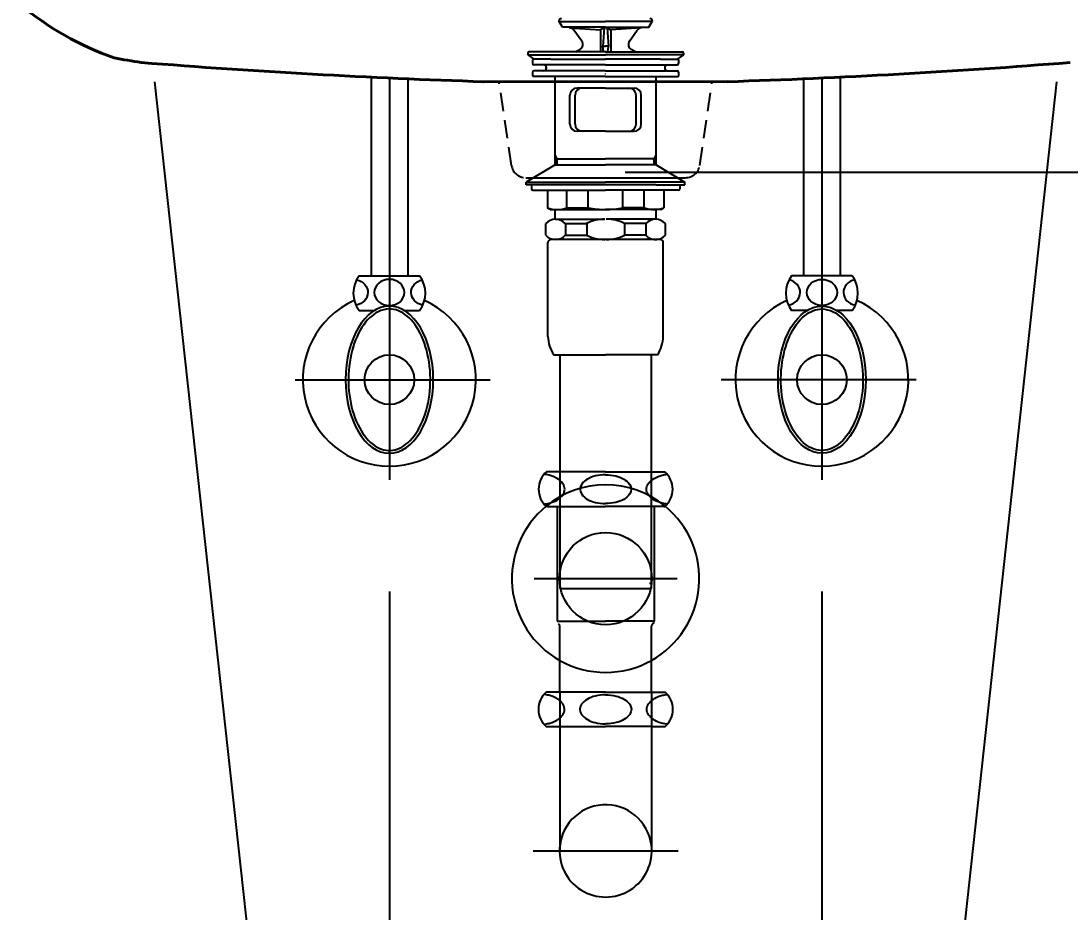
# Model space of a CAD drawing. Extents: x 60939 to 63364, y 58078 to 61508.
# Drawn here: x 61501.1 to 61864.9, y 59300.5 to 59609.4 of the extents above; entities that cross this region are included whole.
import ezdxf

# ---------------------------------------------------------------- set-up
doc = ezdxf.new("R2010")
doc.units = 0
doc.header["$MEASUREMENT"] = 0
doc.linetypes.add('DASHED2', pattern=[9.525, 6.35, -3.175])
doc.layers.get('Defpoints').update_dxf_attribs({"linetype": 'CONTINUOUS'})
for name, color, linetype in [('3', 3, 'CONTINUOUS'), ('4', 3, 'CONTINUOUS'), ('6', 6, 'CONTINUOUS'), ('7', 7, 'CONTINUOUS'), ('Dim', 4, 'CONTINUOUS'), ('LINE', 7, 'CONTINUOUS'), ('내부선', 7, 'DASHED2')]:
    doc.layers.add(name, color=color, linetype=linetype)
doc.layers.add('OUT-LINE', color=132, linetype='CONTINUOUS', lineweight=40)
doc.layers.add('OUTLINE', color=11, linetype='CONTINUOUS', lineweight=40)
doc.styles.get("Standard").update_dxf_attribs({"font": 'txt.shx', "bigfont": 'ghs.shx'})
doc.dimstyles.new('Standard$0', dxfattribs={"dimtxt": 0.18, "dimasz": 0.18, "dimexe": 0.18, "dimexo": 0.0625, "dimgap": 0.09, "dimtad": 0, "dimtih": 1, "dimtoh": 1, "dimdec": 4, "dimzin": 0, "dimdsep": 46, "dimtxsty": 'Standard', "dimcen": 0.09, "dimadec": 0, "dimazin": 0, "dimtfac": 1, "dimtdec": 4, "dimtofl": 0, "dimtmove": 0, "dimatfit": 3, "dimfxl": 0, "dimtolj": 1, "dimtzin": 0, "dimarcsym": 0})

# ---------------------------------------------------------------- blocks, each defined once
blk = doc.blocks.new('*D22')
at = {"layer": 'Defpoints', "color": 0}
for p in [(61700.68, 59757.21, 0.25), (62035.65, 59757.21), (61700.68, 59557.01, 0.25)]:
    blk.add_point(p, dxfattribs=at)
at = {"layer": 'Dim', "color": 0, "linetype": 'ByBlock', "lineweight": -2}
for p, q in [((61710.68, 59757.21), (62064.45, 59757.21)), ((62035.65, 59728.41), (62035.65, 59681.11)), ((62035.65, 59585.81), (62035.65, 59633.11)), ((61710.68, 59557.01), (62064.45, 59557.01))]:
    blk.add_line(p, q, dxfattribs=at)
at = {"layer": 'Dim', "color": 0}
for points in [[(62030.85, 59728.41), (62040.45, 59728.41), (62035.65, 59757.21)], [(62030.85, 59585.81), (62040.45, 59585.81), (62035.65, 59557.01)]]:
    blk.add_solid(points, dxfattribs=at)
at = {"layer": 'Dim', "color": 0, "insert": (62035.65, 59657.11), "char_height": 28.8, "attachment_point": 5}
blk.add_mtext('\\A1;200', dxfattribs=at)
blk = doc.blocks.new('*D23')
at = {"layer": 'Defpoints', "color": 0}
for p in [(61628.88, 59421.57, -0.15), (61778.88, 59421.57, -0.15), (61778.88, 59229.26)]:
    blk.add_point(p, dxfattribs=at)
at = {"layer": 'Dim', "color": 0, "linetype": 'ByBlock', "lineweight": -2}
for p, q in [((61628.88, 59411.57), (61628.88, 59200.46)), ((61778.88, 59411.57), (61778.88, 59200.46)), ((61600.08, 59229.26), (61571.28, 59229.26)), ((61807.68, 59229.26), (61836.48, 59229.26))]:
    blk.add_line(p, q, dxfattribs=at)
at = {"layer": 'Dim', "color": 0}
for points in [[(61600.08, 59234.06), (61600.08, 59224.46), (61628.88, 59229.26)], [(61807.68, 59234.06), (61807.68, 59224.46), (61778.88, 59229.26)]]:
    blk.add_solid(points, dxfattribs=at)
at = {"layer": 'Dim', "color": 0, "insert": (61703.88, 59229.26), "char_height": 28.8, "attachment_point": 5}
blk.add_mtext('\\A1;150', dxfattribs=at)

msp = doc.modelspace()

# ---------------------------------------------------------------- linework, layer by layer
at = {"layer": '3', "color": 0}
for p, q in [((61688.87, 59607.22, -0.28), (61687.64, 59609.36, -0.28)), ((61687.75, 59609.15, -0.28), (61703.87, 59609.15, -0.28)), ((61703.87, 59607.22, -0.28), (61688.87, 59607.22, -0.28)), ((61691.38, 59607.04, -0.28), (61702.12, 59606.34, -0.28)), ((61695.59, 59602.34, -0.28), (61692.87, 59606.2, -0.28)), ((61703.87, 59607.22, -0.28), (61702.12, 59606.34, -0.28)), ((61702.12, 59606.34, -0.28), (61702.12, 59598.62, -0.28)), ((61703.35, 59606.96, -0.28), (61702.92, 59600.55, -0.28)), ((61719.98, 59609.15, -0.28), (61703.87, 59609.15, -0.28)), ((61703.87, 59607.22, -0.28), (61705.62, 59606.34, -0.28)), ((61703.87, 59607.22, -0.28), (61718.87, 59607.22, -0.28)), ((61704.39, 59606.96, -0.28), (61704.82, 59600.55, -0.28)), ((61716.35, 59607.04, -0.28), (61705.62, 59606.34, -0.28)), ((61705.62, 59606.34, -0.28), (61705.62, 59598.62, -0.28)), ((61712.14, 59602.34, -0.28), (61714.86, 59606.2, -0.28)), ((61718.87, 59607.22, -0.28), (61720.1, 59609.36, -0.28)), ((61693.51, 59598.62, -0.28), (61694.96, 59599.46, -0.28)), ((61703.12, 59598.62, -0.28), (61702.92, 59600.58, -0.28)), ((61702.92, 59600.58, -0.28), (61703.87, 59600.58, -0.28)), ((61704.82, 59600.58, -0.28), (61703.87, 59600.58, -0.28)), ((61704.61, 59598.62, -0.28), (61704.82, 59600.58, -0.28)), ((61714.22, 59598.62, -0.28), (61712.78, 59599.46, -0.28)), ((61676.87, 59598.22, -0.28), (61676.87, 59597.62, -0.28)), ((61676.87, 59597.62, -0.28), (61679.01, 59596.12, -0.28)), ((61676.87, 59597.62, -0.28), (61703.87, 59597.62, -0.28)), ((61686.57, 59598.62, -0.28), (61677.27, 59598.62, -0.28)), ((61678.57, 59595.92, -0.28), (61678.57, 59594.62, -0.28)), ((61684.87, 59596.12, -0.28), (61678.77, 59596.12, -0.28)), ((61684.87, 59596.12, -0.28), (61703.87, 59596.12, -0.28)), ((61703.87, 59598.62, -0.28), (61686.57, 59598.62, -0.28)), ((61703.87, 59598.62, -0.28), (61721.17, 59598.62, -0.28)), ((61730.87, 59597.62, -0.28), (61703.87, 59597.62, -0.28)), ((61722.87, 59596.12, -0.28), (61703.87, 59596.12, -0.28)), ((61721.17, 59598.62, -0.28), (61730.47, 59598.62, -0.28)), ((61722.87, 59596.12, -0.28), (61728.97, 59596.12, -0.28)), ((61730.87, 59597.62, -0.28), (61728.73, 59596.12, -0.28)), ((61729.17, 59595.92, -0.28), (61729.17, 59594.62, -0.28)), ((61730.87, 59598.22, -0.28), (61730.87, 59597.62, -0.28)), ((61678.57, 59591.62, -0.28), (61678.57, 59590.32, -0.28)), ((61703.87, 59594.12, -0.28), (61679.07, 59594.12, -0.28)), ((61703.87, 59592.12, -0.28), (61679.07, 59592.12, -0.28)), ((61703.87, 59594.12, -0.28), (61728.67, 59594.12, -0.28)), ((61703.87, 59592.12, -0.28), (61728.67, 59592.12, -0.28)), ((61729.17, 59591.62, -0.28), (61729.17, 59590.32, -0.28)), ((61703.87, 59590.12, -0.28), (61678.77, 59590.12, -0.28)), ((61686.37, 59559.53, -0.28), (61686.37, 59590.12, -0.28)), ((61703.87, 59590.12, -0.28), (61728.97, 59590.12, -0.28)), ((61721.37, 59559.53, -0.28), (61721.37, 59590.12, -0.28)), ((61703.87, 59586.12, -0.28), (61693.99, 59586.12, -0.28)), ((61703.87, 59586.12, -0.28), (61713.74, 59586.12, -0.28)), ((61691.49, 59573.62, -0.28), (61691.49, 59583.62, -0.28)), ((61693.26, 59573.62, -0.28), (61693.26, 59583.62, -0.28)), ((61714.47, 59573.62, -0.28), (61714.47, 59583.62, -0.28)), ((61716.24, 59573.62, -0.28), (61716.24, 59583.62, -0.28)), ((61703.87, 59571.12, -0.28), (61693.99, 59571.12, -0.28)), ((61703.87, 59571.12, -0.28), (61713.74, 59571.12, -0.28)), ((61687.07, 59561.62, -0.28), (61686.37, 59562.84, -0.28)), ((61720.67, 59561.62, -0.28), (61721.37, 59562.84, -0.28)), ((61686.37, 59559.53, -0.28), (61676.37, 59553.53, -0.28)), ((61686.37, 59561.62, -0.28), (61703.87, 59561.62, -0.28)), ((61686.37, 59559.53, -0.28), (61703.87, 59559.53, -0.28)), ((61687.07, 59559.53, -0.28), (61687.07, 59561.62, -0.28)), ((61721.37, 59561.62, -0.28), (61703.87, 59561.62, -0.28)), ((61721.37, 59559.53, -0.28), (61703.87, 59559.53, -0.28)), ((61720.67, 59559.53, -0.28), (61720.67, 59561.62, -0.28)), ((61721.37, 59559.53, -0.28), (61731.37, 59553.53, -0.28)), ((61676.37, 59553.53, -0.28), (61703.87, 59553.53, -0.28)), ((61676.37, 59552.53, -0.28), (61676.37, 59553.53, -0.28)), ((61686.37, 59552.53, -0.28), (61676.37, 59552.53, -0.28)), ((61678.18, 59552.53, -0.28), (61678.18, 59551.23, -0.28)), ((61721.37, 59552.53, -0.28), (61686.37, 59552.53, -0.28)), ((61731.37, 59553.53, -0.28), (61703.87, 59553.53, -0.28)), ((61721.37, 59552.53, -0.28), (61731.37, 59552.53, -0.28)), ((61729.56, 59552.53, -0.28), (61729.56, 59551.23, -0.28)), ((61731.37, 59552.53, -0.28), (61731.37, 59553.53, -0.28)), ((61678.68, 59550.73, -0.28), (61683.68, 59550.73, -0.28)), ((61683.68, 59550.73, -0.28), (61703.87, 59550.73, -0.28)), ((61683.68, 59550.73, -0.28), (61683.68, 59544.61, -0.28)), ((61690.45, 59544.61, -0.28), (61690.45, 59550.73, -0.28)), ((61697.85, 59544.61, -0.28), (61697.85, 59550.73, -0.28)), ((61724.06, 59550.73, -0.28), (61703.87, 59550.73, -0.28)), ((61709.88, 59544.61, -0.28), (61709.88, 59550.73, -0.28)), ((61717.28, 59544.61, -0.28), (61717.28, 59550.73, -0.28)), ((61724.06, 59550.73, -0.28), (61724.06, 59544.61, -0.28)), ((61729.06, 59550.73, -0.28), (61724.06, 59550.73, -0.28)), ((61684.68, 59544.03, -0.28), (61683.68, 59544.61, -0.28)), ((61690.45, 59544.61, -0.28), (61697.85, 59544.61, -0.28)), ((61717.28, 59544.61, -0.28), (61709.88, 59544.61, -0.28)), ((61723.06, 59544.03, -0.28), (61724.06, 59544.61, -0.28)), ((61684.68, 59544.03, -0.28), (61686.08, 59544.03, -0.28)), ((61686.08, 59544.03, -0.28), (61703.87, 59544.03, -0.28)), ((61686.37, 59540.62, -0.28), (61686.37, 59544.03, -0.28)), ((61686.51, 59540.62, -0.28), (61703.62, 59540.62, -0.28)), ((61721.66, 59544.03, -0.28), (61703.87, 59544.03, -0.28)), ((61721.22, 59540.62, -0.28), (61704.11, 59540.62, -0.28)), ((61721.37, 59540.62, -0.28), (61721.37, 59544.03, -0.28)), ((61723.06, 59544.03, -0.28), (61721.66, 59544.03, -0.28)), ((61683.12, 59535.07, -0.28), (61683.12, 59539.18, -0.28)), ((61689.9, 59539.18, -0.28), (61697.3, 59539.18, -0.28)), ((61689.9, 59539.18, -0.28), (61689.9, 59535.07, -0.28)), ((61697.3, 59539.18, -0.28), (61697.3, 59535.07, -0.28)), ((61710.44, 59539.18, -0.28), (61710.44, 59535.07, -0.28)), ((61717.84, 59539.18, -0.28), (61710.44, 59539.18, -0.28)), ((61717.84, 59539.18, -0.28), (61717.84, 59535.07, -0.28)), ((61724.61, 59535.07, -0.28), (61724.61, 59539.18, -0.28)), ((61703.87, 59533.62, -0.28), (61684.87, 59533.62, -0.28)), ((61689.9, 59535.07, -0.28), (61697.3, 59535.07, -0.28)), ((61721.22, 59533.62, -0.28), (61703.87, 59533.62, -0.28)), ((61717.84, 59535.07, -0.28), (61710.44, 59535.07, -0.28)), ((61720.67, 59533.62, -0.28), (61721.22, 59533.62, -0.28)), ((61721.22, 59533.62, -0.28), (61721.62, 59533.62, -0.28)), ((61722.87, 59533.62, -0.28), (61721.37, 59533.62, -0.28)), ((61683.87, 59500.02, -0.28), (61683.87, 59532.62, -0.28)), ((61723.87, 59527.26, -0.28), (61723.87, 59532.62, -0.28)), ((61723.87, 59500.02, -0.28), (61723.87, 59532.62, -0.28)), ((61685.87, 59493.62, -0.28), (61703.87, 59493.62, -0.28)), ((61687.99, 59493.62, -0.28), (61687.99, 59412.62, -0.28)), ((61721.87, 59493.62, -0.28), (61703.87, 59493.62, -0.28)), ((61719.74, 59412.62, -0.28), (61719.74, 59493.62, -0.28)), ((61719.74, 59414.4, -0.28), (61719.04, 59414.4, -0.28)), ((61687.99, 59412.62, -0.28), (61719.74, 59412.62, -0.28))]:
    msp.add_line(p, q, dxfattribs=at)
for centre, radius, start, end in [((61688.72, 59609.15, -0.28), 1.1, 97.3204, 169.4262), ((61719.02, 59609.15, -0.28), 1.1, 10.5738, 82.6796), ((61691.24, 59605.04, -0.28), 2, 35.2023, 86.2618), ((61716.49, 59605.04, -0.28), 2, 93.7382, 144.7977), ((61693.96, 59601.19, -0.28), 2, 300, 35.2023), ((61713.78, 59601.19, -0.28), 2, 144.7977, 240), ((61677.27, 59598.22, -0.28), 0.4, 90, 180), ((61678.77, 59595.92, -0.28), 0.2, 90, 180), ((61728.97, 59595.92, -0.28), 0.2, 0, 90), ((61730.47, 59598.22, -0.28), 0.4, 0, 90), ((61679.07, 59594.62, -0.28), 0.5, 180, 270), ((61679.07, 59591.62, -0.28), 0.5, 90, 180), ((61682.37, 59593.12, -0.28), 1, 270, 90), ((61725.37, 59593.12, -0.28), 1, 90, 270), ((61728.67, 59594.62, -0.28), 0.5, 270, 0), ((61728.67, 59591.62, -0.28), 0.5, 0, 90), ((61678.77, 59590.32, -0.28), 0.2, 180, 270), ((61728.97, 59590.32, -0.28), 0.2, 270, 0), ((61693.99, 59583.62, -0.28), 2.5, 90, 180), ((61695.76, 59583.62, -0.28), 2.5, 90, 180), ((61711.97, 59583.62, -0.28), 2.5, 0, 90), ((61713.74, 59583.62, -0.28), 2.5, 0, 90), ((61693.99, 59573.62, -0.28), 2.5, 180, 270), ((61695.76, 59573.62, -0.28), 2.5, 180, 270), ((61711.97, 59573.62, -0.28), 2.5, 270, 0), ((61713.74, 59573.62, -0.28), 2.5, 270, 0), ((61678.68, 59551.23, -0.28), 0.5, 180, 270), ((61729.06, 59551.23, -0.28), 0.5, 270, 0), ((61687.06, 59554.21, -0.28), 10.18, 250.5679, 289.4321), ((61703.68, 59573.48, -0.28), 29.46, 258.5956, 270.3737), ((61704.06, 59573.48, -0.28), 29.46, 269.6263, 281.4044), ((61720.67, 59554.21, -0.28), 10.18, 250.5679, 289.4321), ((61686.51, 59535.92, -0.28), 4.7, 43.9409, 136.0591), ((61703.4, 59527.02, -0.28), 13.61, 89.0643, 116.6472), ((61704.33, 59527.02, -0.28), 13.61, 63.3528, 90.9357), ((61721.22, 59535.92, -0.28), 4.7, 43.9409, 136.0591), ((61686.51, 59538.33, -0.28), 4.7, 223.9409, 316.0591), ((61684.87, 59532.62, -0.28), 1, 90, 180), ((61703.4, 59547.23, -0.28), 13.61, 243.3528, 270.9357), ((61704.33, 59547.23, -0.28), 13.61, 269.0643, 296.6472), ((61721.22, 59538.33, -0.28), 4.7, 223.9409, 316.0591), ((61722.87, 59532.62, -0.28), 1, 0, 90), ((61696.86, 59500.57, -0.28), 13, 182.42, 212.3), ((61710.88, 59500.57, -0.28), 13, 327.7, 357.58)]:
    msp.add_arc(centre, radius, start, end, dxfattribs=at)
at = {"layer": '4', "color": 0}
for p, q in [((61687.62, 59453.07, -0.28), (61683.33, 59453.07, -0.28)), ((61703.87, 59453.07, -0.28), (61687.62, 59453.07, -0.28)), ((61703.87, 59453.07, -0.28), (61720.12, 59453.07, -0.28)), ((61720.12, 59453.07, -0.28), (61724.41, 59453.07, -0.28)), ((61683.72, 59441.07, -0.28), (61683.33, 59441.07, -0.28)), ((61683.72, 59441.07, -0.28), (61703.87, 59441.07, -0.28)), ((61687.07, 59441.07, -0.28), (61687.07, 59401.29, -0.28)), ((61724.02, 59441.07, -0.28), (61703.87, 59441.07, -0.28)), ((61720.67, 59441.07, -0.28), (61720.67, 59401.29, -0.28)), ((61724.02, 59441.07, -0.28), (61724.41, 59441.07, -0.28)), ((61728.64, 59416.03, -0.28), (61679.09, 59416.03, -0.28)), ((61687.07, 59401.29, -0.28), (61703.87, 59401.29, -0.28)), ((61687.99, 59376.46, -0.28), (61687.99, 59399.64, -0.28)), ((61720.67, 59401.29, -0.28), (61703.87, 59401.29, -0.28)), ((61719.74, 59376.46, -0.28), (61719.74, 59399.64, -0.28)), ((61687.99, 59376.77, -0.28), (61683.25, 59376.77, -0.28)), ((61703.79, 59376.77, -0.28), (61687.99, 59376.77, -0.28)), ((61687.99, 59376.46, -0.28), (61687.99, 59321.57, -0.28)), ((61703.79, 59376.77, -0.28), (61703.87, 59376.77, -0.28)), ((61703.95, 59376.77, -0.28), (61703.87, 59376.77, -0.28)), ((61703.95, 59376.77, -0.28), (61719.74, 59376.77, -0.28)), ((61719.74, 59376.77, -0.28), (61724.49, 59376.77, -0.28)), ((61719.74, 59376.46, -0.28), (61719.74, 59321.57, -0.28)), ((61683.25, 59364.77, -0.28), (61687.99, 59364.77, -0.28)), ((61687.99, 59364.77, -0.28), (61703.79, 59364.77, -0.28)), ((61719.74, 59364.77, -0.28), (61703.95, 59364.77, -0.28)), ((61719.74, 59364.77, -0.28), (61724.49, 59364.77, -0.28)), ((61729.04, 59321.57, -0.28), (61678.69, 59321.57, -0.28))]:
    msp.add_line(p, q, dxfattribs=at)
at = {"layer": '4', "color": 0, "elevation": -0.28}
for points in [[(61689.67, 59447.07, 0.155217), (61689.08, 59448.92, 0.106747), (61687.02, 59450.81, 0.073043), (61684.25, 59451.93, 0.028511), (61682.52, 59452.25, 0.059523)], [(61703.87, 59452.07, 0.057537), (61700.31, 59451.66, 0.071219), (61697.61, 59450.6, 0.106373), (61695.59, 59448.81, 0.159483)], [(61703.87, 59452.07, -0.057537), (61707.43, 59451.66, -0.071219), (61710.13, 59450.6, -0.106373), (61712.15, 59448.81, -0.159483)], [(61718.06, 59447.07, -0.155217), (61718.65, 59448.92, -0.106747), (61720.71, 59450.81, -0.073043), (61723.48, 59451.93, -0.028511), (61725.21, 59452.25, -0.059523)], [(61682.52, 59441.89, 0.028511), (61684.25, 59442.2, 0.073043), (61687.02, 59443.32, 0.106747), (61689.08, 59445.21, 0.155217), (61689.67, 59447.07, 0.155217)], [(61695.59, 59448.81, 0.32729), (61695.59, 59445.33, 0.106373), (61697.61, 59443.53, 0.071219), (61700.31, 59442.48, 0.057537), (61703.87, 59442.07, 0.057537)], [(61712.15, 59448.81, -0.32729), (61712.15, 59445.33, -0.106373), (61710.13, 59443.53, -0.071219), (61707.43, 59442.48, -0.057537), (61703.87, 59442.07, -0.057537)], [(61725.21, 59441.89, -0.028511), (61723.48, 59442.2, -0.073043), (61720.71, 59443.32, -0.106747), (61718.65, 59445.21, -0.155217), (61718.06, 59447.07, -0.155217)], [(61687.99, 59373.75, 0.049056), (61686.94, 59374.51, 0.073043), (61684.17, 59375.63, 0.028511), (61682.44, 59375.95)], [(61689.59, 59370.77, 0.155217), (61689, 59372.62, 0.054411), (61688.05, 59373.7, 0.054411)], [(61703.87, 59375.77, 0.05879), (61700.23, 59375.36, 0.071219), (61697.53, 59374.3, 0.106373), (61695.51, 59372.51, 0.159483)], [(61703.87, 59375.77, -0.05879), (61707.5, 59375.36, -0.071219), (61710.2, 59374.3, -0.106373), (61712.23, 59372.51, -0.159483)], [(61718.14, 59370.77, -0.155217), (61718.73, 59372.62, -0.05495), (61719.69, 59373.71, -0.05495)], [(61719.74, 59373.75, -0.049056), (61720.79, 59374.51, -0.073043), (61723.56, 59375.63, -0.028511), (61725.29, 59375.95)], [(61688.05, 59367.84, 0.054321), (61689, 59368.91, 0.155217), (61689.59, 59370.77)], [(61695.51, 59372.51, 0.32729), (61695.51, 59369.03, 0.106373), (61697.53, 59367.23, 0.071219), (61700.23, 59366.18, 0.057537), (61703.79, 59365.77, 0.057537)], [(61712.23, 59372.51, -0.32729), (61712.23, 59369.03, -0.106373), (61710.2, 59367.23, -0.071219), (61707.5, 59366.18, -0.057537), (61703.95, 59365.77, -0.057537)], [(61719.69, 59367.83, -0.054539), (61718.73, 59368.91, -0.155217), (61718.14, 59370.77)], [(61682.44, 59365.59, 0.028511), (61684.17, 59365.9, 0.073043), (61686.94, 59367.02, 0.049056), (61687.99, 59367.78, 0.049056)], [(61725.29, 59365.59, -0.028511), (61723.56, 59365.9, -0.073043), (61720.79, 59367.02, -0.049056), (61719.74, 59367.78, -0.049056)]]:
    msp.add_lwpolyline(points, format="xyb", dxfattribs=at)
at = {"layer": '4', "color": 0}
msp.add_circle((61703.87, 59416.07, -0.28), 16, dxfattribs=at)
for centre, radius, start, end in [((61688.62, 59447.07, -0.28), 8, 131.4096, 228.5904), ((61719.12, 59447.07, -0.28), 8, 311.4096, 48.5904), ((61703.87, 59416.07, -0.28), 32.5, 50.5529, 129.4471), ((61703.87, 59416.07, -0.28), 32.5, 129.4471, 240.7605), ((61703.87, 59416.07, -0.28), 32.5, 299.2395, 50.5529), ((61687.07, 59399.64, -0.28), 0.925, 0, 58.7026), ((61720.67, 59399.64, -0.28), 0.925, 121.2974, 180), ((61719.67, 59401.29, -0.28), 1, 301.2974, 0), ((61703.87, 59416.07, -0.28), 32.5, 240.7605, 299.2395), ((61688.54, 59370.77, -0.28), 8, 131.4096, 228.5904), ((61719.2, 59370.77, -0.28), 8, 311.4096, 48.5904), ((61703.87, 59321.69, -0.28), 16, 7.1666, 180), ((61703.87, 59321.69, -0.28), 16, 172.8334, 7.1666)]:
    msp.add_arc(centre, radius, start, end, dxfattribs=at)
at = {"layer": '6', "color": 0}
for p, q in [((61622.53, 59589.88, -0.28), (61622.53, 59521.03, -0.28)), ((61628.88, 59589.58, -0.28), (61628.88, 59450.37, -0.28)), ((61635.23, 59589.3, -0.28), (61635.23, 59521.03, -0.28)), ((61772.53, 59589.3, -0.28), (61772.53, 59521.03, -0.28)), ((61778.88, 59589.58, -0.28), (61778.88, 59450.37, -0.28)), ((61785.23, 59589.88, -0.28), (61785.23, 59521.03, -0.28)), ((61618.38, 59521.03, -0.28), (61622.53, 59521.03, -0.28)), ((61622.53, 59521.03, -0.28), (61639.38, 59521.03, -0.28)), ((61785.23, 59521.03, -0.28), (61768.38, 59521.03, -0.28)), ((61789.38, 59521.03, -0.28), (61785.23, 59521.03, -0.28)), ((61618.38, 59509.03, -0.28), (61623.74, 59509.03, -0.28)), ((61634.02, 59509.03, -0.28), (61639.38, 59509.03, -0.28)), ((61773.74, 59509.03, -0.28), (61768.38, 59509.03, -0.28)), ((61789.38, 59509.03, -0.28), (61784.02, 59509.03, -0.28)), ((61596.25, 59485.03, -0.28), (61663.85, 59485.03, -0.28)), ((61811.51, 59485.03, -0.28), (61743.91, 59485.03, -0.28))]:
    msp.add_line(p, q, dxfattribs=at)
for centre in [(61628.88, 59485.03, -0.28), (61778.88, 59485.03, -0.28)]:
    msp.add_circle(centre, 8.62, dxfattribs=at)
for centre, radius, start, end in [((61626.38, 59515.03, -0.28), 10, 143.1301, 216.8699), ((61631.38, 59515.03, -0.28), 10, 323.1301, 36.8699), ((61776.38, 59515.03, -0.28), 10, 143.1301, 216.8699), ((61781.38, 59515.03, -0.28), 10, 323.1301, 36.8699), ((61628.88, 59485.03, -0.28), 30, 113.9173, 66.0827), ((61778.88, 59485.03, -0.28), 30, 113.9173, 66.0827)]:
    msp.add_arc(centre, radius, start, end, dxfattribs=at)
at = {"layer": '6', "color": 0, "extrusion": (0, 0, -1)}
for centre, major_axis, start_param, end_param in [((61616.2, 59515.26, -0.28), (-5.23, 0), 1.824119, 4.49897), ((61641.65, 59515.26, -0.28), (5.23, 0), 1.800504, 4.443058)]:
    msp.add_ellipse(centre, major_axis=major_axis, ratio=0.866391, start_param=start_param, end_param=end_param, dxfattribs=at)
for centre, major_axis, ratio in [((61628.88, 59515.26, -0.28), (-5.23, 0), 0.866391), ((61628.88, 59485.03, -0.28), (0, 25.5), 0.596529)]:
    msp.add_ellipse(centre, major_axis=major_axis, ratio=ratio, dxfattribs=at)
at = {"layer": '6', "color": 0}
for centre, major_axis, start_param, end_param in [((61766.11, 59515.26, -0.28), (-5.23, 0), 1.800504, 4.443058), ((61791.56, 59515.26, -0.28), (5.23, 0), 1.824119, 4.49897)]:
    msp.add_ellipse(centre, major_axis=major_axis, ratio=0.866391, start_param=start_param, end_param=end_param, dxfattribs=at)
for centre, major_axis, ratio in [((61778.88, 59515.26, -0.28), (5.23, 0), 0.866391), ((61778.88, 59485.03, -0.28), (0, 25.5), 0.596529)]:
    msp.add_ellipse(centre, major_axis=major_axis, ratio=ratio, dxfattribs=at)
for points in [[(61628.88, 59509.53, -0.28), (61630.96, 59509.53, -0.28), (61633.06, 59508.72, -0.28), (61636.96, 59505.47, -0.28), (61638.73, 59503.03, -0.28), (61641.45, 59497.01, -0.28), (61642.41, 59493.43, -0.28), (61643.26, 59485.91, -0.28), (61643.16, 59481.98, -0.28), (61641.92, 59474.62, -0.28), (61640.79, 59471.2, -0.28), (61637.78, 59465.61, -0.28), (61635.9, 59463.46, -0.28), (61631.9, 59460.81, -0.28), (61629.79, 59460.31, -0.28), (61625.64, 59460.91, -0.28), (61623.55, 59462.04, -0.28), (61619.8, 59465.87, -0.28), (61618.15, 59468.57, -0.28), (61615.74, 59474.99, -0.28), (61614.98, 59478.7, -0.28), (61614.51, 59486.32, -0.28), (61614.82, 59490.22, -0.28), (61616.42, 59497.36, -0.28), (61617.72, 59500.6, -0.28), (61620.99, 59505.7, -0.28), (61622.95, 59507.56, -0.28), (61626.27, 59509.21, -0.28), (61627.58, 59509.53, -0.28), (61628.88, 59509.53, -0.28)], [(61778.88, 59509.53, -0.28), (61776.8, 59509.53, -0.28), (61774.7, 59508.72, -0.28), (61770.8, 59505.47, -0.28), (61769.03, 59503.03, -0.28), (61766.31, 59497.01, -0.28), (61765.35, 59493.43, -0.28), (61764.5, 59485.91, -0.28), (61764.6, 59481.98, -0.28), (61765.84, 59474.62, -0.28), (61766.97, 59471.2, -0.28), (61769.98, 59465.61, -0.28), (61771.86, 59463.46, -0.28), (61775.86, 59460.81, -0.28), (61777.97, 59460.31, -0.28), (61782.12, 59460.91, -0.28), (61784.21, 59462.04, -0.28), (61787.96, 59465.87, -0.28), (61789.61, 59468.57, -0.28), (61792.02, 59474.99, -0.28), (61792.78, 59478.7, -0.28), (61793.25, 59486.32, -0.28), (61792.94, 59490.22, -0.28), (61791.34, 59497.36, -0.28), (61790.04, 59500.6, -0.28), (61786.77, 59505.7, -0.28), (61784.81, 59507.56, -0.28), (61781.49, 59509.21, -0.28), (61780.18, 59509.53, -0.28), (61778.88, 59509.53, -0.28)]]:
    msp.add_open_spline(points, degree=3, knots=[0, 0, 0, 0, 0.46111, 0.46111, 0.922219, 0.922219, 1.383329, 1.383329, 1.844439, 1.844439, 2.305549, 2.305549, 2.766658, 2.766658, 3.227768, 3.227768, 3.688878, 3.688878, 4.149988, 4.149988, 4.611097, 4.611097, 5.072207, 5.072207, 5.533317, 5.533317, 5.994427, 5.994427, 6.283185, 6.283185, 6.283185, 6.283185], dxfattribs=at)
at = {"layer": '7', "color": 0, "extrusion": (0, 1, 0)}
for p, q in [((61703.87, 59591.03, 445.53), (61703.87, 59591.03, -14.47)), ((61703.87, 59591.03, -14.47), (61703.87, 59591.03, 445.53)), ((61703.87, 59591.03, 445.53), (61703.87, 59591.03, -14.47)), ((61703.87, 59591.03, -14.47), (61703.87, 59591.03, 445.53)), ((61703.87, 59591.03, 19.72), (61703.87, 59591.03, -0.28)), ((61703.87, 59591.03, 19.72), (61703.87, 59591.03, -0.28)), ((61703.87, 59591.03, 19.72), (61703.87, 59591.03, -0.28)), ((61703.87, 59591.03, 19.72), (61703.87, 59591.03, -0.28)), ((61703.87, 59591.03, -0.28), (61703.87, 59591.03, -14.47)), ((61703.87, 59591.03, -0.28), (61703.87, 59591.03, -14.47)), ((61703.87, 59591.03, -0.28), (61703.87, 59591.03, -14.47)), ((61703.87, 59591.03, -0.28), (61703.87, 59591.03, -14.47)), ((61703.87, 59591.03, -14.47), (61703.87, 59591.03, -14.47)), ((61703.87, 59591.03, -14.47), (61703.87, 59591.03, -14.47)), ((61703.87, 59591.03, -14.47), (61703.87, 59591.03, -14.47)), ((61703.87, 59591.03, -14.47), (61703.87, 59591.03, -14.47)), ((61703.87, 59591.03, 410.23), (61703.87, 59591.03, 445.53)), ((61703.87, 59591.03, 410.23), (61703.87, 59591.03, 445.53)), ((61703.87, 59591.03, 445.53), (61703.87, 59591.03, 445.53)), ((61703.87, 59591.03, 445.53), (61703.87, 59591.03, 445.53)), ((61703.87, 59591.03, 445.53), (61703.87, 59591.03, 445.53)), ((61703.87, 59591.03, 445.53), (61703.87, 59591.03, 445.53))]:
    msp.add_line(p, q, dxfattribs=at)
at = {"layer": '7', "color": 0}
for points, knots in [([(61703.87, 59591.03, 381.05), (61703.87, 59591.03, 319.73), (61703.87, 59591.03, 258.41), (61703.87, 59591.03, 137.96), (61703.87, 59591.03, 78.84), (61703.87, 59591.03, 19.72)], [0, 0, 0, 0, 0.509144, 0.509144, 1, 1, 1, 1]), ([(61703.87, 59591.03, 381.05), (61703.87, 59591.03, 319.73), (61703.87, 59591.03, 258.41), (61703.87, 59591.03, 137.96), (61703.87, 59591.03, 78.84), (61703.87, 59591.03, 19.72)], [0, 0, 0, 0, 0.509144, 0.509144, 1, 1, 1, 1]), ([(61703.87, 59591.03, 381.05), (61703.87, 59591.03, 319.73), (61703.87, 59591.03, 258.41), (61703.87, 59591.03, 137.96), (61703.87, 59591.03, 78.84), (61703.87, 59591.03, 19.72)], [0, 0, 0, 0, 0.509144, 0.509144, 1, 1, 1, 1]), ([(61703.87, 59591.03, 381.05), (61703.87, 59591.03, 319.73), (61703.87, 59591.03, 258.41), (61703.87, 59591.03, 137.96), (61703.87, 59591.03, 78.84), (61703.87, 59591.03, 19.72)], [0, 0, 0, 0, 0.509144, 0.509144, 1, 1, 1, 1]), ([(61703.87, 59591.03, 381.05), (61703.87, 59591.03, 385.06), (61703.87, 59591.03, 389.05), (61703.87, 59591.03, 396.36), (61703.87, 59591.03, 399.75), (61703.87, 59591.03, 405.34), (61703.87, 59591.03, 407.58), (61703.87, 59591.03, 410.57), (61703.87, 59591.03, 411.32), (61703.87, 59591.03, 411.28)], [0, 0, 0, 0, 0.25, 0.25, 0.5, 0.5, 0.75, 0.75, 1, 1, 1, 1]), ([(61703.87, 59591.03, 381.05), (61703.87, 59591.03, 385.06), (61703.87, 59591.03, 389.05), (61703.87, 59591.03, 396.36), (61703.87, 59591.03, 399.75), (61703.87, 59591.03, 405.34), (61703.87, 59591.03, 407.58), (61703.87, 59591.03, 410.57), (61703.87, 59591.03, 411.32), (61703.87, 59591.03, 411.28)], [0, 0, 0, 0, 0.25, 0.25, 0.5, 0.5, 0.75, 0.75, 1, 1, 1, 1]), ([(61703.87, 59591.03, 381.05), (61703.87, 59591.03, 385.06), (61703.87, 59591.03, 389.05), (61703.87, 59591.03, 396.36), (61703.87, 59591.03, 399.75), (61703.87, 59591.03, 405.34), (61703.87, 59591.03, 407.58), (61703.87, 59591.03, 410.57), (61703.87, 59591.03, 411.32), (61703.87, 59591.03, 411.28)], [0, 0, 0, 0, 0.25, 0.25, 0.5, 0.5, 0.75, 0.75, 1, 1, 1, 1]), ([(61703.87, 59591.03, 381.05), (61703.87, 59591.03, 385.06), (61703.87, 59591.03, 389.05), (61703.87, 59591.03, 396.36), (61703.87, 59591.03, 399.75), (61703.87, 59591.03, 405.34), (61703.87, 59591.03, 407.58), (61703.87, 59591.03, 410.57), (61703.87, 59591.03, 411.32), (61703.87, 59591.03, 411.28)], [0, 0, 0, 0, 0.25, 0.25, 0.5, 0.5, 0.75, 0.75, 1, 1, 1, 1]), ([(61703.87, 59591.03, 410.23), (61703.87, 59591.03, 410.23), (61703.87, 59591.03, 410.32), (61703.87, 59591.03, 410.7), (61703.87, 59591.03, 410.97), (61703.87, 59591.03, 411.28)], [0, 0, 0, 0, 0.535587, 0.535587, 1, 1, 1, 1]), ([(61703.87, 59591.03, 410.23), (61703.87, 59591.03, 410.23), (61703.87, 59591.03, 410.32), (61703.87, 59591.03, 410.7), (61703.87, 59591.03, 410.97), (61703.87, 59591.03, 411.28)], [0, 0, 0, 0, 0.535587, 0.535587, 1, 1, 1, 1]), ([(61703.87, 59591.03, 410.23), (61703.87, 59591.03, 410.23), (61703.87, 59591.03, 410.32), (61703.87, 59591.03, 410.7), (61703.87, 59591.03, 410.97), (61703.87, 59591.03, 411.28)], [0, 0, 0, 0, 0.535587, 0.535587, 1, 1, 1, 1]), ([(61703.87, 59591.03, 410.23), (61703.87, 59591.03, 410.23), (61703.87, 59591.03, 410.32), (61703.87, 59591.03, 410.7), (61703.87, 59591.03, 410.97), (61703.87, 59591.03, 411.28)], [0, 0, 0, 0, 0.535587, 0.535587, 1, 1, 1, 1])]:
    msp.add_open_spline(points, degree=3, knots=knots, dxfattribs=at)
for points, degree in [([(61703.87, 59591.03, -14.47), (61703.87, 59591.03, -9.74), (61703.87, 59591.03, -5.01), (61703.87, 59591.03, -0.28)], 3), ([(61703.87, 59591.03, -14.47), (61703.87, 59591.03, -9.74), (61703.87, 59591.03, -5.01), (61703.87, 59591.03, -0.28)], 3), ([(61703.87, 59591.03, -14.47), (61703.87, 59591.03, -9.74), (61703.87, 59591.03, -5.01), (61703.87, 59591.03, -0.28)], 3), ([(61703.87, 59591.03, -14.47), (61703.87, 59591.03, -9.74), (61703.87, 59591.03, -5.01), (61703.87, 59591.03, -0.28)], 3), ([(61703.87, 59591.03, -0.28), (61703.87, 59591.03, -0.28)], 1), ([(61703.87, 59591.03, -0.28), (61703.87, 59591.03, -0.28)], 1), ([(61703.87, 59591.03, -0.28), (61703.87, 59591.03, -0.28)], 1), ([(61703.87, 59591.03, -0.28), (61703.87, 59591.03, -0.28)], 1)]:
    msp.add_open_spline(points, degree=degree, dxfattribs=at)
at = {"layer": 'Dim', "color": 0}
msp.add_line((61682.38, 59555.03, 0.12), (61725.38, 59555.03, 0.12), dxfattribs=at)
at = {"layer": 'LINE', "color": 0}
for p, q in [((61547.48, 59588.29, 0.12), (61580.48, 59286.52, 0.12)), ((61860.28, 59588.29, 0.12), (61827.28, 59286.52, 0.12))]:
    msp.add_line(p, q, dxfattribs=at)
at = {"layer": 'OUT-LINE', "color": 0}
for centre, radius, start, end in [((61567.23, 59693.9, 0.12), 103, 230.0755, 250.8217), ((61573.51, 59799.11, 0.12), 206.43, 258.7944, 261.4574)]:
    msp.add_arc(centre, radius, start, end, dxfattribs=at)
at = {"layer": 'OUTLINE', "color": 0}
msp.add_line((61746.16, 59588.33, 0.12), (61661.4, 59588.25, 0.12), dxfattribs=at)
for centre, radius, start, end in [((61741.19, 62071.4, 0.12), 2484.36, 265.42079, 268.16566), ((61666.57, 62071.41, 0.12), 2484.37, 271.83434, 274.57921)]:
    msp.add_arc(centre, radius, start, end, dxfattribs=at)
at = {"layer": '내부선', "color": 0}
for p, q in [((61671.24, 59559.29, 0.12), (61666.9, 59588.25, 0.12)), ((61736.52, 59559.29, 0.12), (61740.87, 59588.33, 0.12)), ((61676.19, 59555.03, 0.12), (61682.38, 59555.03, 0.12)), ((61725.38, 59555.03, 0.12), (61731.57, 59555.03, 0.12))]:
    msp.add_line(p, q, dxfattribs=at)
for centre, start, end in [((61676.19, 59560.03, 0.12), 188.5308, 270), ((61731.57, 59560.03, 0.12), 270, 351.4692)]:
    msp.add_arc(centre, 5, start, end, dxfattribs=at)

# ---------------------------------------------------------------- dimensions: what is measured, and where the dimension line sits
at = {"layer": 'Dim', "color": 0}
dim = msp.add_linear_dim(base=(62035.65, 59757.21, -0.13), p1=(61700.68, 59557.01, 0.12), p2=(61700.68, 59757.21, 0.12), angle=90, dimstyle='Standard$0', override={"dimscale": 160, "dimgap": 0.06, "dimdec": 0, "dimarcsym": 1}, dxfattribs=at)
dim.commit()
dim.dimension.update_dxf_attribs({"geometry": '*D22', "text_midpoint": (62035.65, 59657.11, -0.13)})
dim = msp.add_linear_dim(base=(61778.88, 59229.26, -0.13), p1=(61628.88, 59421.57, -0.28), p2=(61778.88, 59421.57, -0.28), dimstyle='Standard$0', override={"dimscale": 160, "dimgap": 0.06, "dimdec": 0, "dimarcsym": 1}, dxfattribs=at)
dim.commit()
dim.dimension.update_dxf_attribs({"geometry": '*D23', "text_midpoint": (61703.88, 59229.26, -0.13)})

doc.saveas('drawing.dxf')
